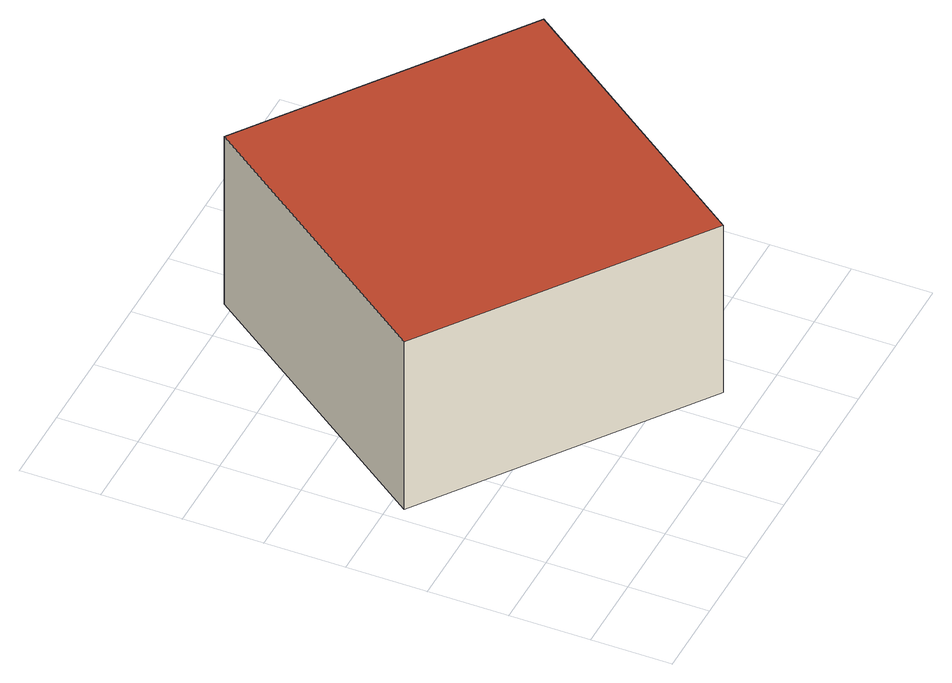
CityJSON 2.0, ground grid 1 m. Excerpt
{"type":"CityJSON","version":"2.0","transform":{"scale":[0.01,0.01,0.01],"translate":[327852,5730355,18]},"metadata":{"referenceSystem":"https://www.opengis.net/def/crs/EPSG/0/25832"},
"CityObjects":{
"building1":{"type":"Building","attributes":{"Geometrietyp2DReferenz":"3000","Gemeindeschluessel":"05170048","function":"31001_2723","roofType":"1000","measuredHeight":2.45},"address":[{"country":"Germany","locality":"Wesel","thoroughfareNumber":"13a","thoroughfareName":"Böckersche Straße"}],"geometry":[{"type":"Solid","lod":"2","boundaries":[[[[0,1,2,3]],[[4,5,1,0]],[[6,7,5,4]],[[3,2,7,6]],[[4,0,3,6]],[[1,5,7,2]]]],"semantics":{"surfaces":[{"type":"WallSurface"},{"type":"RoofSurface"},{"type":"GroundSurface"}],"values":[[0,0,0,0,1,2]]}}]}
},
"vertices":[
[348,42,292],[348,42,47],[587,371,47],[587,371,292],[18,282,292],[18,282,47],[256,611,292],[256,611,47]
]}
